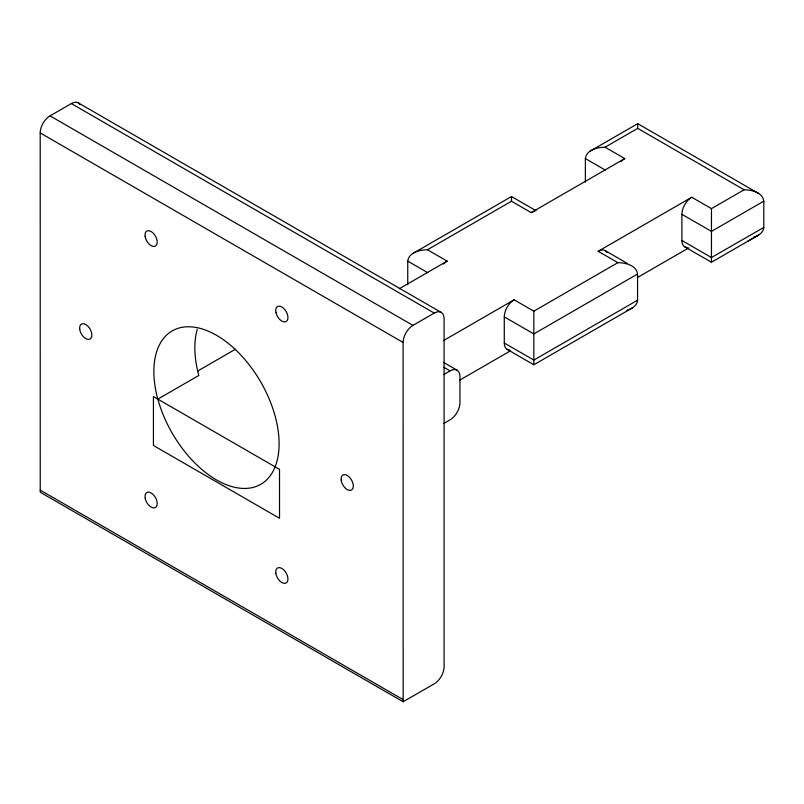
<?xml version="1.0" encoding="UTF-8"?>
<svg xmlns="http://www.w3.org/2000/svg" width="804" height="804" viewBox="0 0 804 804"><rect width="100%" height="100%" fill="white"/><g stroke="black" fill="none" stroke-linecap="round" stroke-linejoin="round"><path stroke-width="1.21" d="M407.749 284.797L407.749 261.129C408.904 252.265 419.949 249.843 427.447 249.753L511.485 201.231L531.193 212.608A13.929 8.04 -60 0 1 534.811 211.311M585.372 182.247L585.372 158.579C586.528 149.715 597.563 147.293 605.07 147.202L637.713 128.359L744.102 189.784C751.599 189.865 762.644 192.287 763.8 201.161L763.8 227.321C763.599 232.657 758.212 235.813 753.66 237.26M744.102 189.784L711.46 208.628L691.752 197.251L598.176 251.28L617.874 262.657C625.381 262.747 636.416 265.169 637.572 274.033L637.572 300.193C637.421 305.208 632.517 308.354 628.256 309.862M763.8 227.442L711.46 257.541L681.903 240.476L681.903 214.316A13.929 8.04 -60 0 1 691.752 197.251M590.478 150.941L637.713 123.665L758.695 193.513M684.787 246.858L711.46 262.235L758.695 234.959M747.831 241.25L757.338 235.743M71.345 103.575L434.25 313.098A13.929 8.04 -60 0 1 444.099 318.786L444.099 666.747A13.929 8.04 -60 0 1 434.25 683.812L403.156 701.761L40.24 492.239L40.2 132.931A13.929 8.04 -60 0 1 50.049 115.866L71.345 103.575A13.929 8.04 -60 0 1 80.088 104.671M197.663 371.046L235.461 349.217M157.835 399.126L198.829 375.458A88.561 51.134 60 0 1 197.261 329.278M536.047 210.698L511.485 196.538L412.854 253.481M399.276 288.767L447.155 261.129L427.447 249.753M531.193 212.608L624.768 158.579L605.07 147.202M403.156 701.761L403.106 342.454A13.929 8.04 -60 0 1 412.954 325.389L434.25 313.098M443.446 340.615L514.138 299.802L533.836 311.178L617.874 262.657M443.627 374.634L450.109 370.895A13.929 8.04 -60 0 1 459.958 376.584L459.958 402.744A13.929 8.04 -60 0 1 450.109 419.799L443.627 423.547M637.572 274.033L533.836 333.921L504.289 316.866A13.929 8.04 -60 0 1 514.138 299.802M763.8 201.161L711.46 231.381L681.903 214.316M459.737 380.121L510.198 350.986M637.361 277.571L688.797 247.873M637.572 300.193L533.836 360.091L504.289 343.027L504.289 316.866M632.467 307.832L533.836 364.775L507.173 349.398M628.055 309.932L626.818 310.334M585.372 158.579L605.422 170.157M605.141 250.597L627.301 263.39M407.749 261.129L427.798 272.707M78.31 102.892L441.215 312.414M50.049 115.866L412.954 325.389M443.356 362.282L457.074 370.202M40.2 132.931L403.106 342.454M443.778 367.237L450.109 370.895M40.2 490.098L403.106 699.621M711.46 208.628L711.46 262.174M637.713 123.726L637.713 128.359M533.836 311.178L533.836 364.725M511.485 196.598L511.485 201.231M509.615 350.052A13.929 8.04 -60 0 1 504.289 343.027M687.229 247.511A13.929 8.04 -60 0 1 681.903 240.476M443.527 264.024A13.929 8.04 -60 0 1 447.155 261.129M621.14 161.473A13.929 8.04 -60 0 1 624.768 158.579M598.176 251.28A13.929 8.04 -60 0 1 606.919 252.386M279.521 469.375L153.433 396.583L153.433 445.486L279.521 518.289L279.521 469.375M155.393 388.252A88.561 51.134 60 0 0 258.968 485.254A88.561 51.134 60 0 0 235.08 349.288A88.561 51.134 60 0 0 155.393 388.252M145.192 498.309A8.633 4.985 60 0 0 155.363 507.535A8.633 4.985 60 0 0 152.8 494.209A8.633 4.985 60 0 0 145.192 498.309M275.832 573.302A8.633 4.985 60 0 0 285.802 583.141A8.633 4.985 60 0 0 283.882 570.016A8.633 4.985 60 0 0 275.832 573.302M275.913 312.334A8.633 4.985 60 0 0 286.083 321.57A8.633 4.985 60 0 0 283.521 308.233A8.633 4.985 60 0 0 275.913 312.334M145.112 236.396A8.633 4.985 60 0 0 155.082 246.225A8.633 4.985 60 0 0 153.162 233.11A8.633 4.985 60 0 0 145.112 236.396M79.727 329.188A8.633 4.985 60 0 0 89.606 339.258A8.633 4.985 60 0 0 87.937 326.233A8.633 4.985 60 0 0 79.727 329.188M341.167 480.129A8.633 4.985 60 0 0 351.046 490.199A8.633 4.985 60 0 0 349.378 477.174A8.633 4.985 60 0 0 341.167 480.129"/></g></svg>
